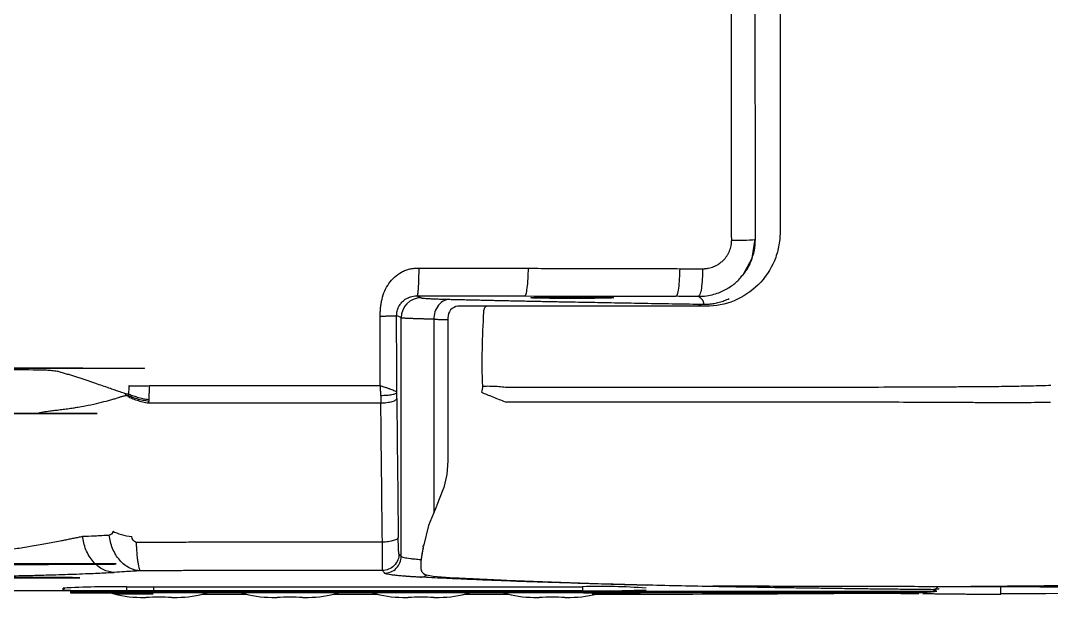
# Model space of a CAD drawing. Extents: x -4358 to 1981, y -50 to 2478.
# Drawn here: x -516.2 to -335.3, y 1497.1 to 1598.2 of the extents above; entities that cross this region are included whole.
import ezdxf

# ---------------------------------------------------------------- set-up
doc = ezdxf.new("R2010")
doc.units = 0
doc.header["$LTSCALE"] = 20
doc.header["$MEASUREMENT"] = 0
doc.layers.get('0').update_dxf_attribs({"linetype": 'CONTINUOUS'})

msp = doc.modelspace()

# ---------------------------------------------------------------- linework, layer by layer
for p, q in [((-387.29, 1559.83), (-387.26, 1559.84)), ((-446.64, 1549.96), (-445.92, 1549.6)), ((-449.42, 1504.21), (-449.42, 1546.1)), ((-443.71, 1545.85), (-443.71, 1511.89)), ((-441.2, 1546.13), (-441.2, 1520.98)), ((-442.08, 1515.91), (-443.16, 1513.22)), ((-441.94, 1516.35), (-442.08, 1515.91)), ((-445.94, 1503.6), (-445.94, 1502.13)), ((-492.84, 1498.23), (-544.04, 1498.23)), ((-508.74, 1498.37), (-508.39, 1498.72)), ((-508.74, 1498.37), (-508.74, 1498.68)), ((-507.44, 1498.06), (-507.44, 1497.86)), ((-507.44, 1498.06), (-497.44, 1498.06)), ((-492.87, 1497.89), (-507.44, 1497.89)), ((-507.44, 1497.86), (-497.44, 1497.86)), ((-492.93, 1497.62), (-499.6, 1497.62)), ((-497.59, 1498.92), (-417.59, 1498.92)), ((-497.59, 1498.92), (-497.59, 1498.21)), ((-417.59, 1498.21), (-497.59, 1498.21)), ((-497.44, 1497.86), (-497.44, 1498.06)), ((-497.44, 1498.06), (-417.44, 1498.06)), ((-417.44, 1497.86), (-497.44, 1497.86)), ((-492.84, 1498.23), (-492.84, 1498.82)), ((-492.84, 1498.15), (-358.72, 1498.15)), ((-484.28, 1497.62), (-476.6, 1497.62)), ((-461.28, 1497.62), (-453.6, 1497.62)), ((-438.28, 1497.62), (-430.6, 1497.62)), ((-417.59, 1498.92), (-417.59, 1498.21)), ((-417.44, 1498.06), (-417.44, 1497.86)), ((-417.44, 1498.06), (-407.44, 1498.06)), ((-417.44, 1497.86), (-407.44, 1497.86)), ((-407.44, 1497.86), (-407.44, 1498.06)), ((-407.44, 1497.89), (-358.72, 1497.89)), ((-358.72, 1498.15), (-357.89, 1498.15)), ((-358.47, 1497.89), (-357.64, 1497.94)), ((-357.64, 1497.94), (-357.11, 1498))]:
    msp.add_line(p, q)
at = {"flags": 128}
for points in [[(-389.61, 1553.47), (-389.44, 1553.62), (-387.81, 1556.59), (-387.29, 1559.92)], [(-441.2, 1521.01), (-441.4, 1518.6), (-441.94, 1516.35)], [(-443.17, 1513.2), (-444.61, 1509.67), (-445.52, 1506.06)], [(-445.55, 1505.75), (-445.78, 1504.67), (-445.87, 1503.91)], [(-445.94, 1502.16), (-445.88, 1501.78), (-445.81, 1501.62), (-445.72, 1501.47), (-445.5, 1501.25), (-445.18, 1501.07), (-444.68, 1500.93), (-443.81, 1500.79), (-442.32, 1500.65), (-440.12, 1500.51)], [(-344.23, 1497.64), (-344.23, 1497.77), (-344.23, 1498.16), (-344.23, 1498.81), (-344.23, 1498.84)]]:
    msp.add_lwpolyline(points, dxfattribs=at)
for centre, radius, start, end in [((-390.67, 1602.57), 42.87, 268.9784, 274.527), ((-445.92, 1546.1), 3.5, 90.0538, 179.9723), ((-439.32, 1546.23), 1.89, 93.235, 183.9006), ((-347.82, 2223.4), 724.35, 269.86919, 286.11088), ((-343.95, 2133.38), 635.66, 269.97515, 277.59532), ((-499.86, 1345.34), 153.59, 89.1503, 93.3115), ((-500.9, 1654.44), 156.27, 267.1243, 271.2138), ((-495.13, 1515.06), 18, 252.8538, 270), ((-488.74, 1515.06), 18, 270, 287.1462), ((-472.13, 1515.06), 18, 252.8538, 270), ((-465.74, 1515.06), 18, 270, 287.1462), ((-449.13, 1515.06), 18, 252.8538, 270), ((-442.74, 1515.06), 18, 270, 287.1462), ((-426.13, 1515.06), 18, 252.8538, 270), ((-419.74, 1515.06), 18, 270, 287.1462), ((-414.43, 1386.36), 112.61, 85.9306, 91.6075), ((-415.15, 1714.5), 216.3, 269.3539, 272.308), ((-491.94, 1285.26), 211.81, 89.394, 90.606), ((-468.94, 1285.26), 211.81, 89.394, 90.606), ((-445.94, 1285.26), 211.81, 89.394, 90.606), ((-422.94, 1285.26), 211.81, 89.394, 90.606)]:
    msp.add_arc(centre, radius, start, end)
for points, knots in [([(-391.43, 1559.7), (-391.44, 1562.12), (-391.44, 1566.94), (-391.45, 1574.18), (-391.45, 1581.43), (-391.46, 1588.67), (-391.46, 1595.92), (-391.47, 1603.17), (-391.47, 1610.42), (-391.47, 1617.67), (-391.48, 1624.93), (-391.48, 1632.19), (-391.48, 1639.45), (-391.48, 1646.72), (-391.49, 1653.98), (-391.49, 1661.25), (-391.49, 1668.52), (-391.49, 1675.79), (-391.49, 1683.07), (-391.49, 1690.34), (-391.49, 1699.8), (-391.49, 1711.44), (-391.49, 1725.26), (-391.49, 1739.08), (-391.48, 1752.88), (-391.48, 1766.68), (-391.47, 1780.46), (-391.46, 1794.24), (-391.46, 1808.02), (-391.45, 1821.78), (-391.44, 1830.95), (-391.43, 1835.54)], [0, 0, 0, 0, 0.026247, 0.052502, 0.078764, 0.105034, 0.131312, 0.157597, 0.18389, 0.210191, 0.236499, 0.262814, 0.289138, 0.315469, 0.341808, 0.368154, 0.394508, 0.420869, 0.447239, 0.473616, 0.5, 0.550122, 0.600218, 0.650286, 0.700326, 0.75034, 0.800326, 0.850285, 0.900217, 0.950122, 1, 1, 1, 1]), ([(-382.94, 1561.12), (-382.94, 1560.26), (-383.02, 1559.41), (-383.36, 1557.73), (-383.61, 1556.9), (-384.6, 1554.54), (-385.57, 1553.09), (-387.99, 1550.7), (-389.43, 1549.74), (-392.56, 1548.45), (-394.25, 1548.12), (-395.94, 1548.12)], [0, 0, 0, 0, 0.125, 0.125, 0.25, 0.25, 0.5, 0.5, 0.75, 0.75, 1, 1, 1, 1]), ([(-396.52, 1554.71), (-396.45, 1554.71), (-396.32, 1554.71), (-396.12, 1554.73), (-395.92, 1554.74), (-395.73, 1554.77), (-395.43, 1554.82), (-395.05, 1554.91), (-394.58, 1555.08), (-394.13, 1555.28), (-393.56, 1555.62), (-392.91, 1556.14), (-392.38, 1556.77), (-392.03, 1557.33), (-391.82, 1557.78), (-391.65, 1558.24), (-391.54, 1558.67), (-391.48, 1559.05), (-391.44, 1559.37), (-391.44, 1559.59), (-391.43, 1559.7)], [0, 0, 0, 0, 0.025305, 0.050543, 0.07575, 0.100963, 0.126219, 0.189242, 0.252174, 0.315043, 0.377781, 0.502813, 0.627408, 0.68963, 0.751786, 0.813834, 0.875917, 0.917131, 0.958429, 1, 1, 1, 1]), ([(-389.62, 1553.48), (-389.38, 1553.75), (-388.71, 1554.51), (-387.97, 1556.02), (-387.37, 1557.88), (-387.3, 1559.19), (-387.26, 1559.84)], [0, 0, 0, 0, 0.1577284, 0.4355193, 0.7181286, 1, 1, 1, 1]), ([(-453.1, 1546.41), (-453.1, 1546.47), (-453.1, 1546.59), (-453.09, 1546.85), (-453.07, 1547.29), (-453.02, 1547.92), (-452.92, 1548.67), (-452.73, 1549.64), (-452.34, 1550.83), (-451.61, 1552.14), (-450.61, 1553.29), (-449.57, 1554.04), (-448.64, 1554.46), (-448.02, 1554.65), (-447.51, 1554.74), (-447.12, 1554.79), (-446.73, 1554.81), (-446.47, 1554.82), (-446.33, 1554.82)], [0, 0, 0, 0, 0.01482, 0.031116, 0.062235, 0.124343, 0.188094, 0.247808, 0.370591, 0.493636, 0.617718, 0.743408, 0.807069, 0.871157, 0.90198, 0.93556, 0.967393, 1, 1, 1, 1]), ([(-446.33, 1554.82), (-446.34, 1554.74), (-446.34, 1554.59), (-446.34, 1554.36), (-446.34, 1554.13), (-446.34, 1553.9), (-446.35, 1553.66), (-446.35, 1553.43), (-446.36, 1553.19), (-446.36, 1552.96), (-446.37, 1552.74), (-446.38, 1552.51), (-446.38, 1552.29), (-446.39, 1552.08), (-446.4, 1551.87), (-446.41, 1551.67), (-446.42, 1551.48), (-446.44, 1551.3), (-446.45, 1551.13), (-446.46, 1550.97), (-446.47, 1550.82), (-446.49, 1550.68), (-446.5, 1550.56), (-446.51, 1550.44), (-446.53, 1550.34), (-446.54, 1550.25), (-446.56, 1550.18), (-446.57, 1550.11), (-446.58, 1550.06), (-446.6, 1550.02), (-446.61, 1549.99), (-446.62, 1549.97), (-446.63, 1549.96), (-446.64, 1549.96)], [0, 0, 0, 0, 0.0297529, 0.0600009, 0.0907238, 0.1218982, 0.1534985, 0.1854959, 0.2178593, 0.2505551, 0.2835473, 0.3167977, 0.3502663, 0.3839114, 0.4176898, 0.4515574, 0.4854694, 0.5193806, 0.5532458, 0.5870201, 0.6206596, 0.654121, 0.6873628, 0.7203449, 0.7530294, 0.7853802, 0.8173638, 0.8489491, 0.8801077, 0.9108138, 0.9410443, 0.9707789, 1, 1, 1, 1]), ([(-446.33, 1554.82), (-446.22, 1554.82), (-445.99, 1554.82), (-445.7, 1554.82), (-445.44, 1554.82), (-445.19, 1554.82), (-444.74, 1554.82), (-444.08, 1554.81), (-442.97, 1554.81), (-441.34, 1554.81), (-438.98, 1554.81), (-436.17, 1554.8), (-433.14, 1554.8), (-430.11, 1554.79), (-428.1, 1554.79), (-427.1, 1554.79)], [0, 0, 0, 0, 0.017675, 0.035361, 0.046065, 0.05779, 0.073766, 0.116659, 0.159551, 0.247518, 0.369643, 0.527518, 0.685202, 0.842696, 1, 1, 1, 1]), ([(-427.74, 1549.93), (-427.67, 1549.94), (-427.59, 1550.05), (-427.43, 1550.53), (-427.36, 1550.9), (-427.23, 1551.84), (-427.18, 1552.41), (-427.12, 1553.6), (-427.1, 1554.21), (-427.1, 1554.79)], [0, 0, 0, 0, 0.25, 0.25, 0.5, 0.5, 0.75, 0.75, 1, 1, 1, 1]), ([(-427.1, 1554.79), (-425.62, 1554.78), (-422.66, 1554.78), (-418.22, 1554.77), (-413.79, 1554.76), (-409.36, 1554.74), (-404.92, 1554.73), (-401.97, 1554.73), (-400.49, 1554.72)], [0, 0, 0, 0, 0.166624, 0.333264, 0.499922, 0.666598, 0.83329, 1, 1, 1, 1]), ([(-401.2, 1549.87), (-401.12, 1549.88), (-401.03, 1549.99), (-400.86, 1550.47), (-400.78, 1550.84), (-400.64, 1551.78), (-400.59, 1552.35), (-400.52, 1553.53), (-400.5, 1554.15), (-400.49, 1554.72)], [0, 0, 0, 0, 0.25, 0.25, 0.5, 0.5, 0.75, 0.75, 1, 1, 1, 1]), ([(-396.52, 1554.71), (-396.52, 1554.14), (-396.54, 1553.52), (-396.62, 1552.34), (-396.68, 1551.77), (-396.82, 1550.83), (-396.91, 1550.46), (-397.09, 1549.98), (-397.19, 1549.87), (-397.28, 1549.86)], [0, 0, 0, 0, 0.25, 0.25, 0.5, 0.5, 0.75, 0.75, 1, 1, 1, 1]), ([(-397.28, 1549.86), (-396.79, 1549.88), (-395.87, 1549.91), (-394.58, 1550.2), (-393.15, 1550.69), (-391.66, 1551.51), (-390.37, 1552.5), (-389.8, 1553.24), (-389.62, 1553.48)], [0, 0, 0, 0, 0.166301, 0.316196, 0.449676, 0.681927, 0.897161, 1, 1, 1, 1]), ([(-448.15, 1549.63), (-448.15, 1549.64), (-448.09, 1549.66), (-448.01, 1549.69), (-447.93, 1549.73), (-447.89, 1549.74), (-447.87, 1549.75), (-447.49, 1549.88), (-447.06, 1549.92), (-446.64, 1549.96)], [0, 0, 0, 0, 0.010139, 0.126214, 0.174239, 0.195757, 0.205895, 0.215619, 1, 1, 1, 1]), ([(-446.64, 1549.96), (-446.53, 1549.96), (-446.31, 1549.96), (-445.84, 1549.96), (-444.94, 1549.96), (-443.49, 1549.96), (-441.63, 1549.95), (-439.31, 1549.95), (-436.66, 1549.95), (-433.68, 1549.94), (-430.71, 1549.94), (-428.73, 1549.93), (-427.74, 1549.93)], [0, 0, 0, 0, 0.0173, 0.035361, 0.073766, 0.159552, 0.264599, 0.369645, 0.527234, 0.684822, 0.842411, 1, 1, 1, 1]), ([(-449.98, 1547.69), (-449.95, 1547.78), (-449.84, 1548.11), (-449.59, 1548.48), (-449.32, 1548.79), (-449.17, 1548.94), (-449.09, 1549.02), (-449.04, 1549.06), (-449.02, 1549.08), (-449.01, 1549.09), (-449, 1549.1), (-449, 1549.1), (-449, 1549.1), (-449, 1549.1), (-449, 1549.1), (-449, 1549.1), (-449, 1549.1), (-449, 1549.1), (-449, 1549.1), (-449, 1549.1), (-448.98, 1549.1), (-448.83, 1549.35), (-448.53, 1549.43), (-448.24, 1549.59), (-448.15, 1549.63)], [0, 0, 0, 0, 0.093285, 0.351874, 0.476362, 0.548355, 0.586795, 0.606626, 0.616693, 0.621765, 0.624312, 0.625588, 0.626226, 0.626546, 0.626704, 0.626783, 0.626824, 0.626843, 0.626853, 0.62686, 0.626863, 0.641443, 0.88726, 1, 1, 1, 1]), ([(-445.92, 1549.6), (-445.91, 1549.6), (-445.9, 1549.59), (-445.87, 1549.59), (-445.83, 1549.58), (-445.78, 1549.57), (-445.72, 1549.56), (-445.66, 1549.55), (-445.58, 1549.54), (-445.41, 1549.53), (-445.09, 1549.5), (-444.52, 1549.47), (-443.81, 1549.44), (-443.1, 1549.41), (-442.48, 1549.39), (-441.98, 1549.38), (-441.45, 1549.36), (-441.07, 1549.35), (-440.88, 1549.35)], [0, 0, 0, 0, 0.031327, 0.062621, 0.093892, 0.125152, 0.156409, 0.187677, 0.218965, 0.250284, 0.375242, 0.500232, 0.625154, 0.750108, 0.812607, 0.875031, 0.937467, 1, 1, 1, 1]), ([(-440.88, 1549.35), (-441.21, 1549.34), (-441.57, 1549.26), (-442.26, 1548.92), (-442.59, 1548.65), (-443.14, 1547.97), (-443.36, 1547.56), (-443.64, 1546.7), (-443.7, 1546.26), (-443.71, 1545.85)], [0, 0, 0, 0, 0.25, 0.25, 0.5, 0.5, 0.75, 0.75, 1, 1, 1, 1]), ([(-440.88, 1549.35), (-440.53, 1549.34), (-439.85, 1549.32), (-438.81, 1549.3), (-437.77, 1549.27), (-436.72, 1549.25), (-435.66, 1549.23), (-434.59, 1549.2), (-433.51, 1549.18), (-432.43, 1549.15), (-431.33, 1549.13), (-430.23, 1549.11), (-429.13, 1549.08), (-428.01, 1549.06), (-426.89, 1549.04), (-425.76, 1549.01), (-424.62, 1548.99), (-423.47, 1548.97), (-422.31, 1548.94), (-421.15, 1548.92), (-419.63, 1548.89), (-417.74, 1548.86), (-415.47, 1548.82), (-413.17, 1548.77), (-410.84, 1548.73), (-408.5, 1548.69), (-406.12, 1548.65), (-403.72, 1548.61), (-401.29, 1548.57), (-398.84, 1548.53), (-397.19, 1548.51), (-396.36, 1548.5)], [0, 0, 0, 0, 0.026341, 0.052673, 0.078999, 0.105319, 0.131634, 0.157944, 0.184252, 0.210557, 0.23686, 0.263163, 0.289467, 0.315771, 0.342078, 0.368388, 0.394702, 0.421021, 0.447346, 0.473677, 0.500016, 0.550049, 0.600058, 0.650049, 0.700028, 0.750001, 0.799975, 0.849956, 0.899949, 0.949962, 1, 1, 1, 1]), ([(-434.38, 1548.12), (-434.45, 1548.12), (-434.52, 1548.1), (-434.67, 1548), (-434.74, 1547.93), (-434.85, 1547.73), (-434.9, 1547.61), (-434.95, 1547.37), (-434.97, 1547.24), (-434.97, 1547.12)], [0, 0, 0, 0, 0.25, 0.25, 0.5, 0.5, 0.75, 0.75, 1, 1, 1, 1]), ([(-430.08, 1548.12), (-430.83, 1548.12), (-431.6, 1548.12), (-433.07, 1548.12), (-433.77, 1548.12), (-434.38, 1548.12)], [0, 0, 0, 0, 0.5, 0.5, 1, 1, 1, 1]), ([(-400.67, 1548.12), (-405.8, 1548.12), (-410.23, 1548.12), (-420.5, 1548.12), (-424.94, 1548.12), (-430.08, 1548.12)], [0, 0, 0, 0, 0.5, 0.5, 1, 1, 1, 1]), ([(-426.69, 1549.62), (-426.69, 1549.62), (-426.68, 1549.62), (-426.67, 1549.63), (-426.64, 1549.63), (-426.61, 1549.64), (-426.54, 1549.65), (-426.42, 1549.66), (-426.19, 1549.67), (-425.89, 1549.68), (-425.39, 1549.69), (-424.6, 1549.71), (-423.62, 1549.72), (-422.77, 1549.73), (-421.92, 1549.74), (-420.81, 1549.75), (-419.44, 1549.75), (-418.07, 1549.75), (-416.95, 1549.74), (-416.1, 1549.73), (-415.25, 1549.72), (-414.27, 1549.71), (-413.49, 1549.69), (-412.99, 1549.68), (-412.69, 1549.67), (-412.46, 1549.66), (-412.32, 1549.64), (-412.24, 1549.64), (-412.2, 1549.63), (-412.19, 1549.62), (-412.19, 1549.62)], [0, 0, 0, 0, 0.011631, 0.023267, 0.034925, 0.04662, 0.058367, 0.089326, 0.120094, 0.152146, 0.184461, 0.250093, 0.315858, 0.348114, 0.380046, 0.439584, 0.500003, 0.5604, 0.61996, 0.651868, 0.684148, 0.749913, 0.815545, 0.847837, 0.879912, 0.910656, 0.941638, 0.961175, 0.980605, 1, 1, 1, 1]), ([(-412.19, 1549.62), (-412.19, 1549.62), (-412.19, 1549.62), (-412.21, 1549.61), (-412.23, 1549.61), (-412.26, 1549.6), (-412.33, 1549.59), (-412.46, 1549.58), (-412.69, 1549.57), (-412.99, 1549.56), (-413.49, 1549.55), (-414.27, 1549.53), (-415.25, 1549.52), (-416.1, 1549.51), (-416.95, 1549.5), (-418.07, 1549.49), (-419.44, 1549.49), (-420.81, 1549.49), (-421.92, 1549.5), (-422.77, 1549.51), (-423.62, 1549.52), (-424.6, 1549.53), (-425.39, 1549.55), (-425.89, 1549.56), (-426.19, 1549.57), (-426.42, 1549.58), (-426.56, 1549.6), (-426.64, 1549.6), (-426.68, 1549.61), (-426.68, 1549.62), (-426.69, 1549.62)], [0, 0, 0, 0, 0.0116305, 0.0232669, 0.0349247, 0.0466197, 0.0583674, 0.0893264, 0.120094, 0.1521456, 0.1844612, 0.2500929, 0.3158579, 0.348114, 0.3800456, 0.4395836, 0.5000028, 0.5604, 0.61996, 0.6518684, 0.6841477, 0.7499127, 0.8155445, 0.8478369, 0.8799117, 0.9106562, 0.9416383, 0.9611753, 0.980605, 1, 1, 1, 1]), ([(-397.28, 1549.86), (-397.93, 1549.86), (-399.24, 1549.86), (-400.55, 1549.86), (-401.2, 1549.87)], [0, 0, 0, 0, 0.500001, 1, 1, 1, 1]), ([(-397.35, 1548.12), (-397.3, 1548.16), (-397, 1548.41), (-396.65, 1548.46), (-396.36, 1548.5)], [0, 0, 0, 0, 0.161511, 1, 1, 1, 1]), ([(-396.36, 1548.5), (-396.35, 1548.53), (-396.34, 1548.59), (-396.34, 1548.68), (-396.34, 1548.77), (-396.36, 1548.86), (-396.39, 1548.95), (-396.43, 1549.04), (-396.48, 1549.13), (-396.54, 1549.22), (-396.61, 1549.31), (-396.7, 1549.4), (-396.79, 1549.49), (-396.9, 1549.58), (-397.01, 1549.67), (-397.14, 1549.77), (-397.23, 1549.83), (-397.28, 1549.86)], [0, 0, 0, 0, 0.066671, 0.13334, 0.200008, 0.266674, 0.333339, 0.400004, 0.466668, 0.533332, 0.599996, 0.666661, 0.733326, 0.799992, 0.86666, 0.933329, 1, 1, 1, 1]), ([(-396.36, 1548.5), (-396.27, 1548.49), (-396.08, 1548.49), (-395.8, 1548.5), (-395.5, 1548.51), (-395.07, 1548.55), (-394.59, 1548.61), (-394.06, 1548.72), (-393.61, 1548.82), (-393.17, 1548.96), (-392.72, 1549.11), (-392.28, 1549.29), (-391.99, 1549.43), (-391.84, 1549.5)], [0, 0, 0, 0, 0.061295, 0.125227, 0.191821, 0.2611, 0.416725, 0.515932, 0.613726, 0.711027, 0.807841, 0.904168, 1, 1, 1, 1]), ([(-453.1, 1546.41), (-453.04, 1546.41), (-452.93, 1546.41), (-452.76, 1546.41), (-452.58, 1546.41), (-452.42, 1546.41), (-452.25, 1546.41), (-452.09, 1546.42), (-451.93, 1546.42), (-451.78, 1546.42), (-451.63, 1546.42), (-451.49, 1546.43), (-451.35, 1546.43), (-451.23, 1546.43), (-451.11, 1546.44), (-451, 1546.44), (-450.9, 1546.44), (-450.8, 1546.45), (-450.72, 1546.45), (-450.64, 1546.46), (-450.57, 1546.46), (-450.51, 1546.46), (-450.45, 1546.47), (-450.4, 1546.47), (-450.36, 1546.47), (-450.33, 1546.48), (-450.3, 1546.48), (-450.27, 1546.48), (-450.25, 1546.49), (-450.23, 1546.49), (-450.22, 1546.49), (-450.22, 1546.5), (-450.21, 1546.5), (-450.21, 1546.5)], [0, 0, 0, 0, 0.038203, 0.076636, 0.115223, 0.153884, 0.19254, 0.231111, 0.269516, 0.307677, 0.345517, 0.382964, 0.419947, 0.456402, 0.492268, 0.52749, 0.562018, 0.595808, 0.628822, 0.661028, 0.692397, 0.722909, 0.752546, 0.781297, 0.809153, 0.836111, 0.86217, 0.887334, 0.911608, 0.935, 0.957522, 0.979184, 1, 1, 1, 1]), ([(-453.09, 1534.2), (-453.09, 1536.23), (-453.09, 1540.3), (-453.1, 1544.37), (-453.1, 1546.41)], [0, 0, 0, 0, 0.4999822, 1, 1, 1, 1]), ([(-450.21, 1546.5), (-450.2, 1546.77), (-450.18, 1547.19), (-450.03, 1547.55), (-449.98, 1547.69)], [0, 0, 0, 0, 0.633927, 1, 1, 1, 1]), ([(-450.2, 1533), (-450.2, 1535.25), (-450.2, 1537.5), (-450.2, 1540.87), (-450.21, 1542), (-450.21, 1543.69), (-450.21, 1544.25), (-450.21, 1545.09), (-450.21, 1545.37), (-450.21, 1545.94), (-450.21, 1546.22), (-450.21, 1546.5)], [0, 0, 0, 0, 0.5, 0.5, 0.75, 0.75, 0.875, 0.875, 0.9375, 0.9375, 1, 1, 1, 1]), ([(-434.97, 1547.12), (-435.09, 1544.95), (-435.19, 1542.78), (-435.27, 1538.44), (-435.26, 1536.27), (-435.17, 1534.12)], [0, 0, 0, 0, 0.5, 0.5, 1, 1, 1, 1]), ([(-443.71, 1545.85), (-443.82, 1545.85), (-444.04, 1545.85), (-444.37, 1545.86), (-444.7, 1545.87), (-445.03, 1545.88), (-445.36, 1545.89), (-445.69, 1545.9), (-446.01, 1545.9), (-446.33, 1545.91), (-446.64, 1545.92), (-446.94, 1545.93), (-447.23, 1545.95), (-447.52, 1545.96), (-447.78, 1545.97), (-448.04, 1545.98), (-448.28, 1545.99), (-448.5, 1546), (-448.71, 1546.02), (-448.89, 1546.03), (-449.05, 1546.04), (-449.18, 1546.06), (-449.29, 1546.07), (-449.38, 1546.09), (-449.4, 1546.1), (-449.42, 1546.1)], [0, 0, 0, 0, 0.031766, 0.064597, 0.098491, 0.13345, 0.169474, 0.206564, 0.244718, 0.283937, 0.324221, 0.365569, 0.407983, 0.451461, 0.496004, 0.541612, 0.588285, 0.636022, 0.684825, 0.734692, 0.785624, 0.837621, 0.890682, 0.944809, 1, 1, 1, 1]), ([(-592.16, 1537.62), (-589.94, 1537.61), (-585.5, 1537.59), (-578.83, 1537.57), (-572.11, 1537.55), (-563.69, 1537.52), (-553.52, 1537.48), (-539.05, 1537.42), (-521.67, 1537.36), (-502.98, 1537.29), (-485.35, 1537.22), (-540.3, 1537.15), (-526.16, 1537.08), (-517.52, 1537.02), (-513.13, 1537)], [0, 0, 0, 0, 0.04459, 0.089379, 0.134462, 0.179929, 0.258905, 0.339325, 0.471333, 0.608824, 0.715458, 0.826175, 0.911718, 1, 1, 1, 1]), ([(-513.13, 1537), (-512.96, 1536.99), (-512.63, 1536.99), (-512.14, 1536.97), (-511.65, 1536.95), (-511.17, 1536.91), (-510.7, 1536.87), (-510.24, 1536.81), (-509.94, 1536.77), (-509.79, 1536.74)], [0, 0, 0, 0, 0.149624, 0.296898, 0.441874, 0.584609, 0.725165, 0.863606, 1, 1, 1, 1]), ([(-497.69, 1532.74), (-497.71, 1532.75), (-497.76, 1532.76), (-497.88, 1532.8), (-498.1, 1532.89), (-498.4, 1532.99), (-498.91, 1533.17), (-499.55, 1533.38), (-500.82, 1533.82), (-502.09, 1534.26), (-503.34, 1534.69), (-504.01, 1534.91), (-504.7, 1535.15), (-505.4, 1535.38), (-506.12, 1535.61), (-506.84, 1535.84), (-507.57, 1536.07), (-508.3, 1536.3), (-509.05, 1536.53), (-509.54, 1536.67), (-509.79, 1536.74)], [0, 0, 0, 0, 0.008236, 0.018963, 0.040026, 0.088123, 0.118288, 0.203213, 0.28253, 0.47451, 0.527232, 0.57992, 0.632574, 0.685191, 0.737758, 0.790273, 0.842766, 0.895239, 0.947665, 1, 1, 1, 1]), ([(-497.2, 1534.2), (-497, 1534.19), (-496.77, 1534.19), (-496.24, 1534.18), (-495.95, 1534.18), (-495.32, 1534.18), (-494.98, 1534.18), (-494.29, 1534.19), (-493.94, 1534.19), (-493.59, 1534.2)], [0, 0, 0, 0, 0.25, 0.25, 0.5, 0.5, 0.75, 0.75, 1, 1, 1, 1]), ([(-493.66, 1531.77), (-493.65, 1531.87), (-493.64, 1532.07), (-493.62, 1532.37), (-493.61, 1532.68), (-493.6, 1532.98), (-493.59, 1533.29), (-493.59, 1533.59), (-493.59, 1533.89), (-493.59, 1534.1), (-493.59, 1534.2)], [0, 0, 0, 0, 0.126092, 0.251908, 0.377429, 0.502632, 0.627504, 0.752031, 0.8762, 1, 1, 1, 1]), ([(-493.59, 1534.2), (-493.16, 1534.2), (-492.18, 1534.2), (-490.52, 1534.2), (-488.5, 1534.2), (-486.12, 1534.2), (-482.66, 1534.2), (-478.37, 1534.2), (-473.37, 1534.2), (-468.43, 1534.2), (-463.57, 1534.2), (-459.18, 1534.2), (-455.73, 1534.2), (-453.83, 1534.2), (-453.09, 1534.2)], [0, 0, 0, 0, 0.032112, 0.073168, 0.123168, 0.182112, 0.250001, 0.379243, 0.5, 0.620035, 0.744758, 0.859632, 0.944713, 1, 1, 1, 1]), ([(-453.09, 1534.2), (-453.04, 1534.18), (-452.88, 1534.13), (-452.61, 1534.04), (-452.29, 1533.95), (-451.9, 1533.82), (-451.49, 1533.68), (-451.05, 1533.52), (-450.69, 1533.38), (-450.46, 1533.26), (-450.33, 1533.18), (-450.26, 1533.11), (-450.21, 1533.05), (-450.2, 1533.02), (-450.2, 1533)], [0, 0, 0, 0, 0.033968, 0.10171, 0.18721, 0.253537, 0.3795, 0.504983, 0.6354, 0.753919, 0.818009, 0.880515, 0.941234, 1, 1, 1, 1]), ([(-452.99, 1532.49), (-452.99, 1532.57), (-452.99, 1532.73), (-453, 1532.99), (-453.02, 1533.31), (-453.05, 1533.71), (-453.07, 1534.02), (-453.09, 1534.2)], [0, 0, 0, 0, 0.13603, 0.289535, 0.460517, 0.686773, 1, 1, 1, 1]), ([(-435.17, 1534.12), (-434.87, 1534.13), (-434.54, 1534.14), (-433.85, 1534.14), (-433.49, 1534.13), (-432.74, 1534.1), (-432.35, 1534.07), (-431.59, 1534), (-431.21, 1533.97), (-430.84, 1533.92)], [0, 0, 0, 0, 0.25, 0.25, 0.5, 0.5, 0.75, 0.75, 1, 1, 1, 1]), ([(-430.84, 1533.92), (-429.47, 1533.92), (-424.43, 1533.92), (-416.86, 1533.92), (-408.14, 1533.91), (-403.1, 1533.91), (-400.58, 1533.91)], [0, 0, 0, 0, 0.135521, 0.499997, 0.749998, 1, 1, 1, 1]), ([(-400.58, 1533.91), (-400.1, 1533.91), (-399.04, 1533.91), (-397.35, 1533.91), (-395.41, 1533.91), (-392.77, 1533.92), (-389.62, 1533.92), (-384.34, 1533.92), (-378.35, 1533.93), (-372.2, 1533.94), (-366.36, 1533.96), (-361.02, 1533.98), (-355.82, 1534), (-352.26, 1534.02), (-350.2, 1534.03), (-349.32, 1534.03)], [0, 0, 0, 0, 0.0281252, 0.0608762, 0.0982532, 0.1402561, 0.2137856, 0.2808412, 0.4469589, 0.5628767, 0.6408228, 0.7891403, 0.8775372, 0.9478238, 1, 1, 1, 1]), ([(-349.32, 1534.03), (-348.65, 1534.04), (-347.48, 1534.05), (-345.16, 1534.07), (-342.35, 1534.1), (-339.46, 1534.17), (-337.15, 1534.23), (-335.99, 1534.26), (-335.42, 1534.28)], [0, 0, 0, 0, 0.145153, 0.25011, 0.499928, 0.749787, 0.874837, 1, 1, 1, 1]), ([(-510.8, 1529.8), (-510.67, 1529.81), (-510.39, 1529.85), (-509.96, 1529.9), (-509.47, 1529.96), (-508.97, 1530.02), (-508.46, 1530.09), (-507.77, 1530.18), (-506.99, 1530.29), (-505.95, 1530.46), (-504.58, 1530.7), (-502.88, 1531.06), (-501.43, 1531.43), (-500.38, 1531.71), (-499.67, 1531.91), (-499.05, 1532.1), (-498.6, 1532.25), (-498.29, 1532.35), (-498.06, 1532.41), (-497.88, 1532.45), (-497.76, 1532.49), (-497.72, 1532.5)], [0, 0, 0, 0, 0.024256, 0.051814, 0.082674, 0.116857, 0.148443, 0.182617, 0.251619, 0.302906, 0.394598, 0.538266, 0.67709, 0.742485, 0.806168, 0.866118, 0.916832, 0.940715, 0.962562, 0.986676, 1, 1, 1, 1]), ([(-497.72, 1532.5), (-497.72, 1532.54), (-497.71, 1532.6), (-497.7, 1532.68), (-497.69, 1532.72), (-497.69, 1532.74)], [0, 0, 0, 0, 0.495013, 0.747849, 1, 1, 1, 1]), ([(-497.69, 1532.74), (-497.66, 1532.74), (-497.59, 1532.75), (-497.48, 1532.76), (-497.38, 1532.77), (-497.31, 1532.78), (-497.28, 1532.78)], [0, 0, 0, 0, 0.250878, 0.501893, 0.751397, 1, 1, 1, 1]), ([(-493.7, 1531.11), (-494.05, 1531.17), (-494.41, 1531.24), (-495.1, 1531.4), (-495.44, 1531.49), (-496.07, 1531.69), (-496.36, 1531.8), (-496.89, 1532.02), (-497.12, 1532.14), (-497.32, 1532.25)], [0, 0, 0, 0, 0.25, 0.25, 0.5, 0.5, 0.75, 0.75, 1, 1, 1, 1]), ([(-493.68, 1531.44), (-494.03, 1531.49), (-494.39, 1531.55), (-495.08, 1531.69), (-495.42, 1531.77), (-496.05, 1531.95), (-496.34, 1532.05), (-496.87, 1532.25), (-497.1, 1532.35), (-497.29, 1532.45)], [0, 0, 0, 0, 0.25, 0.25, 0.5, 0.5, 0.75, 0.75, 1, 1, 1, 1]), ([(-497.28, 1532.78), (-497.09, 1532.68), (-496.85, 1532.58), (-496.33, 1532.39), (-496.03, 1532.29), (-495.4, 1532.11), (-495.06, 1532.03), (-494.37, 1531.89), (-494.01, 1531.82), (-493.66, 1531.77)], [0, 0, 0, 0, 0.25, 0.25, 0.5, 0.5, 0.75, 0.75, 1, 1, 1, 1]), ([(-452.99, 1532.49), (-452.66, 1532.5), (-452.31, 1532.51), (-451.63, 1532.56), (-451.31, 1532.6), (-450.77, 1532.7), (-450.56, 1532.76), (-450.28, 1532.88), (-450.21, 1532.94), (-450.2, 1533)], [0, 0, 0, 0, 0.25, 0.25, 0.5, 0.5, 0.75, 0.75, 1, 1, 1, 1]), ([(-450.19, 1531.95), (-450.2, 1531.86), (-450.27, 1531.75), (-450.55, 1531.55), (-450.76, 1531.46), (-451.3, 1531.3), (-451.63, 1531.23), (-452.3, 1531.14), (-452.65, 1531.12), (-452.98, 1531.11)], [0, 0, 0, 0, 0.25, 0.25, 0.5, 0.5, 0.75, 0.75, 1, 1, 1, 1]), ([(-435.33, 1533.03), (-435.04, 1532.91), (-434.72, 1532.79), (-434.05, 1532.52), (-433.7, 1532.38), (-432.98, 1532.09), (-432.61, 1531.94), (-431.88, 1531.65), (-431.52, 1531.51), (-431.18, 1531.38)], [0, 0, 0, 0, 0.25, 0.25, 0.5, 0.5, 0.75, 0.75, 1, 1, 1, 1]), ([(-452.98, 1531.11), (-453.54, 1531.11), (-454.79, 1531.11), (-456.87, 1531.11), (-459.37, 1531.11), (-462.28, 1531.11), (-465.61, 1531.11), (-469.36, 1531.11), (-474.1, 1531.11), (-479.33, 1531.11), (-484.53, 1531.11), (-488.59, 1531.11), (-491.52, 1531.11), (-493.1, 1531.11), (-493.7, 1531.11)], [0, 0, 0, 0, 0.04086, 0.09192, 0.15318, 0.224639, 0.306298, 0.398156, 0.500213, 0.6556, 0.783273, 0.883232, 0.955474, 1, 1, 1, 1]), ([(-431.18, 1531.38), (-426.08, 1531.38), (-420.98, 1531.38), (-410.79, 1531.38), (-405.7, 1531.38), (-400.61, 1531.38)], [0, 0, 0, 0, 0.5, 0.5, 1, 1, 1, 1]), ([(-400.61, 1531.38), (-396.29, 1531.38), (-391.98, 1531.39), (-383.39, 1531.38), (-379.11, 1531.37), (-370.57, 1531.35), (-366.32, 1531.35), (-357.85, 1531.32), (-353.64, 1531.3), (-349.44, 1531.28)], [0, 0, 0, 0, 0.25, 0.25, 0.5, 0.5, 0.75, 0.75, 1, 1, 1, 1]), ([(-349.44, 1531.28), (-348.97, 1531.27), (-347.95, 1531.27), (-346.34, 1531.26), (-344.52, 1531.25), (-342.4, 1531.25), (-340.1, 1531.26), (-337.75, 1531.28), (-336.24, 1531.3), (-335.51, 1531.3)], [0, 0, 0, 0, 0.101172, 0.216858, 0.347075, 0.491793, 0.673172, 0.842594, 1, 1, 1, 1]), ([(-591.97, 1529.24), (-579.57, 1529.25), (-567.17, 1529.26), (-542.37, 1529.28), (-529.96, 1529.28), (-505.14, 1529.31), (-492.73, 1529.32), (-537.92, 1529.36), (-525.51, 1529.38), (-513.1, 1529.4)], [0, 0, 0, 0, 0.25, 0.25, 0.5, 0.5, 0.75, 0.75, 1, 1, 1, 1]), ([(-349.44, 1498.97), (-348.55, 1498.97), (-346.76, 1498.97), (-344.09, 1498.98), (-341.42, 1499), (-338.76, 1499.03), (-336.1, 1499.07), (-333.45, 1499.12), (-330.8, 1499.18), (-328.15, 1499.25), (-325.51, 1499.33), (-322.88, 1499.42), (-320.24, 1499.52), (-317.62, 1499.62), (-315, 1499.74), (-312.38, 1499.87), (-309.77, 1500.01), (-307.16, 1500.16), (-304.56, 1500.32), (-301.96, 1500.48), (-299.37, 1500.66), (-296.79, 1500.84), (-294.21, 1501.04), (-291.63, 1501.24), (-289.06, 1501.45), (-286.49, 1501.68), (-283.93, 1501.91), (-281.38, 1502.15), (-278.83, 1502.4), (-276.28, 1502.66), (-273.74, 1502.92), (-271.21, 1503.2), (-268.68, 1503.48), (-266.16, 1503.78), (-263.64, 1504.08), (-261.13, 1504.39), (-258.62, 1504.71), (-256.12, 1505.03), (-253.62, 1505.37), (-251.13, 1505.72), (-248.65, 1506.07), (-245.18, 1506.57), (-240.75, 1507.25), (-235.34, 1508.11), (-225.95, 1509.01), (-220.57, 1509.96), (-215.22, 1510.94), (-209.88, 1511.97), (-204.56, 1513.03), (-199.25, 1514.13), (-193.97, 1515.27), (-188.7, 1516.46), (-183.46, 1517.67), (-178.23, 1518.93), (-173.02, 1520.23), (-167.83, 1521.56), (-162.66, 1522.93), (-157.51, 1524.34), (-152.39, 1525.78), (-147.28, 1527.26), (-143.89, 1528.28), (-142.19, 1528.79)], [0, 0, 0, 0, 0.0129911, 0.0259606, 0.0389085, 0.0518349, 0.0647398, 0.0776231, 0.0904848, 0.103325, 0.1161436, 0.1289406, 0.1417161, 0.1544701, 0.1672024, 0.1799133, 0.1926025, 0.2052702, 0.2179163, 0.2305409, 0.2431439, 0.2557254, 0.2682852, 0.2808236, 0.2933403, 0.3058355, 0.3183091, 0.3307612, 0.3431916, 0.3556006, 0.3679879, 0.3803537, 0.3926979, 0.4050206, 0.4173217, 0.4296012, 0.4418591, 0.4540955, 0.4663103, 0.4785035, 0.4906752, 0.5028253, 0.529434, 0.5559936, 0.5825041, 0.6089656, 0.635378, 0.6617414, 0.6880557, 0.7143209, 0.740537, 0.7667041, 0.7928221, 0.8188911, 0.844911, 0.8708818, 0.8968036, 0.9226763, 0.9484999, 0.9742745, 1, 1, 1, 1]), ([(-500, 1508.65), (-499.61, 1508.45), (-499.09, 1508.26), (-497.93, 1507.93), (-497.29, 1507.8), (-496.66, 1507.71)], [0, 0, 0, 0, 0.5, 0.5, 1, 1, 1, 1]), ([(-540.76, 1503.04), (-540.53, 1503.05), (-540.07, 1503.09), (-539.38, 1503.14), (-538.69, 1503.19), (-538.01, 1503.24), (-537.32, 1503.29), (-536.64, 1503.35), (-535.97, 1503.4), (-535.3, 1503.46), (-534.63, 1503.52), (-533.54, 1503.61), (-531.95, 1503.76), (-529.77, 1503.98), (-527.49, 1504.22), (-525.08, 1504.5), (-522.58, 1504.82), (-519.87, 1505.2), (-517.13, 1505.6), (-514.85, 1505.96), (-513.1, 1506.26), (-511.78, 1506.5), (-510.49, 1506.74), (-509.38, 1506.95), (-508.41, 1507.14), (-507.6, 1507.3), (-506.81, 1507.46), (-506.03, 1507.62), (-505.53, 1507.73), (-505.28, 1507.78)], [0, 0, 0, 0, 0.016457, 0.032961, 0.049486, 0.066011, 0.082513, 0.098972, 0.115368, 0.131685, 0.147904, 0.164011, 0.212322, 0.265788, 0.327685, 0.385725, 0.453628, 0.526548, 0.609054, 0.686598, 0.729142, 0.771336, 0.811967, 0.855041, 0.883759, 0.912638, 0.941654, 0.970783, 1, 1, 1, 1]), ([(-505.28, 1507.78), (-504.6, 1507.81), (-503.04, 1507.87), (-501.49, 1507.95), (-500.62, 1507.99)], [0, 0, 0, 0, 0.443565, 1, 1, 1, 1]), ([(-499.78, 1501.45), (-500.4, 1501.47), (-501.05, 1501.62), (-502, 1502.09), (-502.32, 1502.29), (-502.91, 1502.75), (-503.2, 1503.02), (-503.72, 1503.63), (-503.96, 1503.96), (-504.38, 1504.67), (-504.57, 1505.04), (-505.03, 1506.2), (-505.21, 1507.01), (-505.28, 1507.78)], [0, 0, 0, 0, 0.25, 0.25, 0.375, 0.375, 0.5, 0.5, 0.625, 0.625, 0.75, 0.75, 1, 1, 1, 1]), ([(-498.79, 1503.57), (-499.05, 1503.87), (-499.29, 1504.2), (-499.71, 1504.9), (-499.89, 1505.27), (-500.36, 1506.42), (-500.54, 1507.22), (-500.62, 1507.99)], [0, 0, 0, 0, 0.25, 0.25, 0.5, 0.5, 1, 1, 1, 1]), ([(-452.72, 1506.74), (-453.27, 1506.75), (-454.37, 1506.75), (-456.01, 1506.75), (-457.66, 1506.75), (-459.31, 1506.75), (-460.96, 1506.75), (-462.62, 1506.75), (-464.27, 1506.75), (-465.93, 1506.75), (-467.59, 1506.75), (-469.25, 1506.75), (-470.91, 1506.75), (-472.57, 1506.75), (-474.23, 1506.75), (-475.89, 1506.74), (-477.56, 1506.74), (-479.23, 1506.74), (-480.89, 1506.73), (-482.56, 1506.73), (-484.23, 1506.72), (-485.9, 1506.72), (-487.57, 1506.71), (-489.24, 1506.71), (-490.91, 1506.7), (-492.58, 1506.69), (-494.25, 1506.69), (-495.36, 1506.68), (-495.92, 1506.68)], [0, 0, 0, 0, 0.038036, 0.076106, 0.11421, 0.152348, 0.190521, 0.228727, 0.266968, 0.305243, 0.343551, 0.381894, 0.420271, 0.458682, 0.497127, 0.535606, 0.574119, 0.612666, 0.651247, 0.689862, 0.728511, 0.767193, 0.80591, 0.84466, 0.883444, 0.922262, 0.961114, 1, 1, 1, 1]), ([(-495.92, 1506.68), (-495.92, 1506.6), (-495.91, 1506.45), (-495.89, 1506.2), (-495.88, 1505.94), (-495.86, 1505.6), (-495.83, 1505.19), (-495.8, 1504.77), (-495.76, 1504.33), (-495.7, 1503.78), (-495.61, 1503.13), (-495.49, 1502.54), (-495.4, 1502.17), (-495.34, 1501.98), (-495.3, 1501.89), (-495.27, 1501.82), (-495.23, 1501.77), (-495.18, 1501.73), (-495.15, 1501.71), (-495.13, 1501.71)], [0, 0, 0, 0, 0.027287, 0.057159, 0.089676, 0.124894, 0.187184, 0.250426, 0.299478, 0.375899, 0.501153, 0.633343, 0.751412, 0.814018, 0.845262, 0.876468, 0.921924, 0.963059, 1, 1, 1, 1]), ([(-449.93, 1507.59), (-449.94, 1507.49), (-450.01, 1507.39), (-450.28, 1507.19), (-450.49, 1507.1), (-451.03, 1506.93), (-451.35, 1506.87), (-452.03, 1506.78), (-452.39, 1506.75), (-452.72, 1506.74)], [0, 0, 0, 0, 0.25, 0.25, 0.5, 0.5, 0.75, 0.75, 1, 1, 1, 1]), ([(-452.7, 1501.78), (-452.7, 1501.79), (-452.7, 1501.8), (-452.7, 1501.82), (-452.7, 1501.86), (-452.7, 1501.92), (-452.7, 1501.98), (-452.7, 1502.05), (-452.7, 1502.23), (-452.71, 1502.57), (-452.71, 1503.08), (-452.71, 1503.57), (-452.71, 1503.98), (-452.72, 1504.41), (-452.72, 1504.86), (-452.72, 1505.33), (-452.72, 1505.8), (-452.72, 1506.27), (-452.72, 1506.59), (-452.72, 1506.74)], [0, 0, 0, 0, 0.031724, 0.063821, 0.096271, 0.129054, 0.162149, 0.195532, 0.229178, 0.361865, 0.491697, 0.560298, 0.627821, 0.694048, 0.758788, 0.821876, 0.883174, 0.942576, 1, 1, 1, 1]), ([(-449.8, 1504.68), (-449.81, 1504.7), (-449.83, 1504.78), (-449.85, 1505.07), (-449.87, 1505.28), (-449.89, 1505.79), (-449.9, 1506.1), (-449.92, 1506.8), (-449.92, 1507.18), (-449.93, 1507.59)], [0, 0, 0, 0, 0.25, 0.25, 0.5, 0.5, 0.75, 0.75, 1, 1, 1, 1]), ([(-449.8, 1504.68), (-449.8, 1504.34), (-449.86, 1503.97), (-450.14, 1503.26), (-450.37, 1502.91), (-450.93, 1502.35), (-451.27, 1502.13), (-451.99, 1501.84), (-452.35, 1501.78), (-452.7, 1501.78)], [0, 0, 0, 0, 0.25, 0.25, 0.5, 0.5, 0.75, 0.75, 1, 1, 1, 1]), ([(-445.53, 1505.87), (-445.69, 1505.08), (-445.88, 1504.2), (-445.88, 1503.85), (-445.88, 1503.71), (-445.88, 1503.6)], [0, 0, 0, 0, 0.648301, 0.727191, 1, 1, 1, 1]), ([(-445.53, 1505.87), (-445.53, 1505.93), (-445.54, 1506.03), (-445.51, 1506.17), (-445.45, 1506.23), (-445.43, 1506.25)], [0, 0, 0, 0, 0.411618, 0.807329, 1, 1, 1, 1]), ([(-619.33, 1502.14), (-617.56, 1502.15), (-613.51, 1502.18), (-606.68, 1502.23), (-598.33, 1502.29), (-586.56, 1502.37), (-571.83, 1502.47), (-557.03, 1502.57), (-544.56, 1502.66), (-534.44, 1502.72), (-524.22, 1502.78), (-513.87, 1502.84), (-503.36, 1502.89), (-492.68, 1502.94), (-551.79, 1502.99), (-544.46, 1503.02), (-540.76, 1503.04)], [0, 0, 0, 0, 0.0358, 0.081908, 0.138213, 0.204701, 0.319819, 0.43597, 0.503552, 0.571602, 0.640315, 0.709876, 0.780461, 0.852237, 0.925366, 1, 1, 1, 1]), ([(-495.13, 1501.71), (-495.74, 1501.73), (-496.39, 1501.88), (-497.34, 1502.35), (-497.65, 1502.54), (-498.24, 1503), (-498.52, 1503.27), (-498.79, 1503.57)], [0, 0, 0, 0, 0.5, 0.5, 0.75, 0.75, 1, 1, 1, 1]), ([(-452.32, 1501.31), (-451.98, 1501.32), (-451.61, 1501.38), (-450.89, 1501.66), (-450.55, 1501.88), (-449.99, 1502.45), (-449.77, 1502.79), (-449.48, 1503.5), (-449.42, 1503.87), (-449.42, 1504.21)], [0, 0, 0, 0, 0.25, 0.25, 0.5, 0.5, 0.75, 0.75, 1, 1, 1, 1]), ([(-445.88, 1503.64), (-445.92, 1503.64), (-446.33, 1503.67), (-446.99, 1503.74), (-448.06, 1503.85), (-449.06, 1504.01), (-449.29, 1504.14), (-449.42, 1504.21)], [0, 0, 0, 0, 0.016838, 0.181368, 0.349845, 0.656176, 1, 1, 1, 1]), ([(-540.41, 1500.6), (-539.4, 1500.6), (-537.38, 1500.61), (-534.18, 1500.62), (-530.66, 1500.65), (-526.83, 1500.69), (-523.18, 1500.74), (-519.88, 1500.8), (-516.78, 1500.86), (-513.64, 1500.93), (-510.08, 1501.03), (-506.9, 1501.13), (-504.96, 1501.21), (-504.27, 1501.24)], [0, 0, 0, 0, 0.074994, 0.15019, 0.238903, 0.34097, 0.443659, 0.525672, 0.607483, 0.701039, 0.794664, 0.927361, 1, 1, 1, 1]), ([(-504.27, 1501.24), (-503.73, 1501.26), (-502.11, 1501.32), (-500.72, 1501.4), (-499.78, 1501.45)], [0, 0, 0, 0, 0.332308, 1, 1, 1, 1]), ([(-495.13, 1501.71), (-496.07, 1501.65), (-497.62, 1501.57), (-499.17, 1501.48), (-499.78, 1501.45)], [0, 0, 0, 0, 0.602294, 1, 1, 1, 1]), ([(-452.7, 1501.78), (-453.24, 1501.78), (-454.33, 1501.78), (-455.96, 1501.79), (-457.6, 1501.79), (-459.23, 1501.79), (-460.87, 1501.79), (-462.5, 1501.79), (-464.13, 1501.79), (-465.77, 1501.79), (-467.4, 1501.79), (-469.04, 1501.79), (-470.67, 1501.79), (-472.31, 1501.78), (-474.41, 1501.78), (-476.98, 1501.78), (-480.01, 1501.77), (-483.04, 1501.76), (-486.07, 1501.75), (-489.09, 1501.74), (-492.11, 1501.72), (-494.13, 1501.71), (-495.13, 1501.71)], [0, 0, 0, 0, 0.038453, 0.0769, 0.115342, 0.153781, 0.192219, 0.230656, 0.269094, 0.307535, 0.34598, 0.384431, 0.422889, 0.461355, 0.499831, 0.571322, 0.642784, 0.714228, 0.785662, 0.857095, 0.928538, 1, 1, 1, 1]), ([(-446.05, 1500.6), (-446.16, 1500.61), (-446.37, 1500.62), (-446.68, 1500.63), (-446.98, 1500.65), (-447.27, 1500.67), (-447.56, 1500.68), (-447.84, 1500.7), (-448.1, 1500.72), (-448.36, 1500.74), (-448.91, 1500.78), (-449.69, 1500.84), (-450.57, 1500.93), (-451.28, 1501.02), (-451.71, 1501.1), (-451.96, 1501.16), (-452.09, 1501.19), (-452.2, 1501.23), (-452.27, 1501.27), (-452.3, 1501.3), (-452.32, 1501.31)], [0, 0, 0, 0, 0.027966, 0.055845, 0.083645, 0.111373, 0.139037, 0.166645, 0.194203, 0.221719, 0.249201, 0.373857, 0.499783, 0.625673, 0.750475, 0.799992, 0.849659, 0.89952, 0.949619, 1, 1, 1, 1]), ([(-618.82, 1500.14), (-594.14, 1500.23), (-569.42, 1500.31), (-532.32, 1500.43), (-519.94, 1500.47), (-495.19, 1500.53), (-552.8, 1500.57), (-540.41, 1500.6)], [0, 0, 0, 0, 0.5, 0.5, 0.75, 0.75, 1, 1, 1, 1]), ([(-446.05, 1500.6), (-445.76, 1500.64), (-445.36, 1500.69), (-445.02, 1500.94), (-444.93, 1501)], [0, 0, 0, 0, 0.744211, 1, 1, 1, 1]), ([(-356.09, 1498.41), (-356.6, 1498.41), (-357.64, 1498.42), (-359.18, 1498.44), (-360.71, 1498.45), (-362.24, 1498.47), (-363.77, 1498.49), (-365.29, 1498.5), (-366.8, 1498.52), (-368.3, 1498.54), (-369.8, 1498.56), (-371.29, 1498.58), (-372.78, 1498.6), (-374.26, 1498.62), (-375.74, 1498.64), (-377.2, 1498.66), (-378.67, 1498.68), (-380.12, 1498.7), (-383.15, 1498.75), (-387.7, 1498.82), (-393.69, 1498.93), (-399.56, 1499.04), (-405.29, 1499.17), (-410.89, 1499.31), (-416.35, 1499.46), (-421.68, 1499.62), (-425.91, 1499.76), (-429.1, 1499.87), (-431.33, 1499.95), (-433.52, 1500.04), (-435.68, 1500.12), (-437.82, 1500.21), (-439.92, 1500.31), (-442, 1500.4), (-444.04, 1500.5), (-445.38, 1500.57), (-446.05, 1500.6)], [0, 0, 0, 0, 0.0147198, 0.0294334, 0.0441415, 0.0588446, 0.0735431, 0.0882376, 0.1029286, 0.1176166, 0.1323022, 0.1469859, 0.1616682, 0.1763496, 0.1910307, 0.2057119, 0.2203939, 0.235077, 0.2497619, 0.3124316, 0.375038, 0.4376215, 0.5002221, 0.5627493, 0.6252695, 0.6878229, 0.7504498, 0.7781702, 0.8058843, 0.8335955, 0.8613074, 0.8890236, 0.9167474, 0.9444824, 0.9722321, 1, 1, 1, 1]), ([(-440.07, 1500.51), (-439.7, 1500.49), (-438.98, 1500.45), (-437.88, 1500.4), (-436.79, 1500.34), (-435.69, 1500.29), (-434.58, 1500.24), (-433.48, 1500.19), (-431.4, 1500.09), (-428.3, 1499.96), (-424.8, 1499.82), (-421.95, 1499.72), (-419.79, 1499.64), (-417.6, 1499.56), (-415.39, 1499.49), (-413.15, 1499.42), (-410.89, 1499.35), (-408.6, 1499.29), (-407.05, 1499.24), (-406.27, 1499.22)], [0, 0, 0, 0, 0.0358388, 0.0714845, 0.1069386, 0.1422022, 0.1772766, 0.2121632, 0.2468633, 0.3725112, 0.4980784, 0.5608369, 0.623575, 0.6863005, 0.7490206, 0.8117432, 0.8744755, 0.9372253, 1, 1, 1, 1]), ([(-415.9, 1497.62), (-415.87, 1497.62), (-415.03, 1497.62), (-413.49, 1497.62), (-412.11, 1497.62), (-411.43, 1497.62)], [0, 0, 0, 0, 0.019013, 0.510834, 1, 1, 1, 1]), ([(-394.76, 1499.08), (-390.98, 1499.07), (-383.43, 1499.05), (-372.1, 1499.02), (-360.77, 1499), (-353.21, 1498.98), (-349.44, 1498.97)], [0, 0, 0, 0, 0.249997, 0.499996, 0.749997, 1, 1, 1, 1]), ([(-358.72, 1497.89), (-358.72, 1497.89), (-358.72, 1497.92), (-358.72, 1498.01), (-358.72, 1498.07), (-358.72, 1498.15)], [0, 0, 0, 0, 0.5, 0.5, 1, 1, 1, 1]), ([(-357.89, 1498.15), (-357.65, 1498.15), (-357.17, 1498.15), (-356.58, 1498.15), (-356.16, 1498.15), (-355.93, 1498.15), (-355.78, 1498.15), (-355.68, 1498.15), (-355.61, 1498.15), (-355.55, 1498.15), (-355.49, 1498.15), (-355.46, 1498.15), (-355.45, 1498.15)], [0, 0, 0, 0, 0.29415, 0.588299, 0.72229, 0.813744, 0.863342, 0.912943, 0.930915, 0.957549, 0.982521, 1, 1, 1, 1]), ([(-357.89, 1498.15), (-357.88, 1498.08), (-357.87, 1498.03), (-357.86, 1497.95), (-357.85, 1497.93), (-357.85, 1497.93)], [0, 0, 0, 0, 0.5, 0.5, 1, 1, 1, 1]), ([(-357.85, 1497.93), (-357.75, 1497.94), (-357.51, 1497.96), (-357.19, 1497.99), (-356.9, 1498.01), (-356.69, 1498.03), (-356.52, 1498.05), (-356.37, 1498.06), (-356.23, 1498.07), (-356.11, 1498.08), (-356.02, 1498.09), (-355.95, 1498.1), (-355.9, 1498.1), (-355.85, 1498.11), (-355.81, 1498.11), (-355.75, 1498.12), (-355.67, 1498.13), (-355.59, 1498.14), (-355.53, 1498.14), (-355.5, 1498.15), (-355.47, 1498.16), (-355.46, 1498.16), (-355.45, 1498.16), (-355.45, 1498.16), (-355.45, 1498.16)], [0, 0, 0, 0, 0.12085, 0.291096, 0.396923, 0.470717, 0.546456, 0.604134, 0.659099, 0.717477, 0.752796, 0.776072, 0.797803, 0.819, 0.838509, 0.863388, 0.899019, 0.941629, 0.958804, 0.978846, 0.986637, 0.991621, 0.996332, 1, 1, 1, 1]), ([(-356.09, 1498.41), (-355.9, 1498.45), (-355.62, 1498.53), (-355.34, 1498.8), (-355.24, 1498.95), (-355.22, 1498.98)], [0, 0, 0, 0, 0.599293, 0.921472, 1, 1, 1, 1]), ([(-355.45, 1498.15), (-355.5, 1498.16), (-355.6, 1498.2), (-355.76, 1498.27), (-355.92, 1498.33), (-356.03, 1498.38), (-356.09, 1498.41)], [0, 0, 0, 0, 0.249911, 0.499713, 0.749891, 1, 1, 1, 1]), ([(-495.13, 1497.06), (-495.09, 1497.06), (-495.02, 1497.06), (-494.63, 1497.06), (-494.34, 1497.06), (-494.2, 1497.06)], [0, 0, 0, 0, 0.478887, 0.739552, 1, 1, 1, 1]), ([(-489.68, 1497.06), (-489.53, 1497.06), (-489.25, 1497.06), (-488.86, 1497.06), (-488.79, 1497.06), (-488.74, 1497.06)], [0, 0, 0, 0, 0.260665, 0.521113, 1, 1, 1, 1]), ([(-472.13, 1497.06), (-472.09, 1497.06), (-472.02, 1497.06), (-471.63, 1497.06), (-471.34, 1497.06), (-471.2, 1497.06)], [0, 0, 0, 0, 0.478887, 0.739551, 1, 1, 1, 1]), ([(-466.68, 1497.06), (-466.53, 1497.06), (-466.25, 1497.06), (-465.86, 1497.06), (-465.79, 1497.06), (-465.74, 1497.06)], [0, 0, 0, 0, 0.260665, 0.521113, 1, 1, 1, 1]), ([(-449.13, 1497.06), (-449.09, 1497.06), (-449.02, 1497.06), (-448.63, 1497.06), (-448.34, 1497.06), (-448.2, 1497.06)], [0, 0, 0, 0, 0.478887, 0.739551, 1, 1, 1, 1]), ([(-443.68, 1497.06), (-443.53, 1497.06), (-443.25, 1497.06), (-442.86, 1497.06), (-442.79, 1497.06), (-442.74, 1497.06)], [0, 0, 0, 0, 0.260665, 0.521113, 1, 1, 1, 1]), ([(-426.13, 1497.06), (-426.09, 1497.06), (-426.02, 1497.06), (-425.63, 1497.06), (-425.34, 1497.06), (-425.2, 1497.06)], [0, 0, 0, 0, 0.478887, 0.739551, 1, 1, 1, 1]), ([(-420.68, 1497.06), (-420.53, 1497.06), (-420.25, 1497.06), (-419.86, 1497.06), (-419.79, 1497.06), (-419.74, 1497.06)], [0, 0, 0, 0, 0.260665, 0.521113, 1, 1, 1, 1])]:
    msp.add_open_spline(points, degree=3, knots=knots)
for points, degree in [([(-387.26, 1559.84), (-387.33, 1651.67), (-387.33, 1743.57), (-387.26, 1835.4)], 3), ([(-382.94, 1834.12), (-382.94, 1743.14), (-382.94, 1652.1), (-382.94, 1561.12)], 3), ([(-400.49, 1554.72), (-399.17, 1554.72), (-397.84, 1554.72), (-396.52, 1554.71)], 3), ([(-427.74, 1549.93), (-418.89, 1549.91), (-410.04, 1549.89), (-401.2, 1549.87)], 3), ([(-434.38, 1548.12), (-436.29, 1548.12), (-437.99, 1548.12), (-439.45, 1548.12)], 3), ([(-395.94, 1548.12), (-397.56, 1548.12), (-399.05, 1548.12), (-400.67, 1548.12)], 3), ([(-449.42, 1546.1), (-449.68, 1546.24), (-449.95, 1546.37), (-450.21, 1546.5)], 3), ([(-443.71, 1545.85), (-441.2, 1545.79)], 1), ([(-497.2, 1534.2), (-497.19, 1533.72), (-497.22, 1533.24), (-497.28, 1532.78)], 3), ([(-435.17, 1534.12), (-435.16, 1533.76), (-435.21, 1533.39), (-435.33, 1533.03)], 3), ([(-497.72, 1532.5), (-497.58, 1532.48), (-497.44, 1532.47), (-497.29, 1532.45)], 3), ([(-497.29, 1532.45), (-497.3, 1532.39), (-497.31, 1532.32), (-497.32, 1532.25)], 3), ([(-497.28, 1532.78), (-497.29, 1532.67), (-497.29, 1532.56), (-497.29, 1532.45)], 3), ([(-452.99, 1532.49), (-452.99, 1532.03), (-452.99, 1531.56), (-452.98, 1531.11)], 3), ([(-450.19, 1531.95), (-450.19, 1532.3), (-450.19, 1532.65), (-450.2, 1533)], 3), ([(-450.19, 1531.95), (-450.1, 1523.83), (-450.02, 1515.71), (-449.93, 1507.59)], 3), ([(-493.7, 1531.11), (-493.69, 1531.22), (-493.69, 1531.33), (-493.68, 1531.44)], 3), ([(-493.66, 1531.77), (-493.67, 1531.66), (-493.67, 1531.55), (-493.68, 1531.44)], 3), ([(-452.72, 1506.74), (-452.81, 1514.87), (-452.89, 1522.99), (-452.98, 1531.11)], 3), ([(-513.1, 1529.4), (-512.3, 1529.58), (-511.53, 1529.72), (-510.8, 1529.8)], 3), ([(-500, 1508.65), (-500.05, 1508.23), (-500.35, 1508.02), (-500.62, 1507.99)], 3), ([(-495.92, 1506.68), (-496.31, 1506.88), (-496.71, 1507.28), (-496.66, 1507.71)], 3), ([(-449.42, 1504.21), (-449.55, 1504.36), (-449.67, 1504.52), (-449.8, 1504.68)], 3), ([(-452.32, 1501.31), (-452.44, 1501.47), (-452.57, 1501.62), (-452.7, 1501.78)], 3), ([(-411.43, 1497.62), (-393.83, 1497.64), (-376.24, 1497.72), (-358.65, 1497.87)], 3), ([(-367.66, 1497.83), (-358.61, 1497.73)], 1), ([(-358.4, 1497.91), (-358.72, 1497.89)], 1), ([(-358.65, 1497.87), (-358.67, 1497.88), (-358.7, 1497.88), (-358.72, 1497.89)], 3), ([(-357.79, 1497.91), (-358.08, 1497.88), (-358.36, 1497.87), (-358.65, 1497.87)], 3), ([(-357.85, 1497.93), (-358.4, 1497.91)], 1), ([(-357.89, 1497.73), (-349.43, 1497.64)], 1), ([(-357.85, 1497.93), (-357.83, 1497.92), (-357.81, 1497.92), (-357.79, 1497.91)], 3), ([(-357.79, 1497.91), (-357.01, 1497.99), (-356.22, 1498.07), (-355.43, 1498.14)], 3), ([(-355.01, 1498.54), (-356.09, 1498.41)], 1), ([(-349.43, 1497.64), (-347.7, 1497.64), (-345.96, 1497.64), (-344.23, 1497.64)], 3), ([(-333.84, 1498.84), (-347.86, 1498.99)], 1)]:
    msp.add_open_spline(points, degree=degree)

doc.saveas('drawing.dxf')
